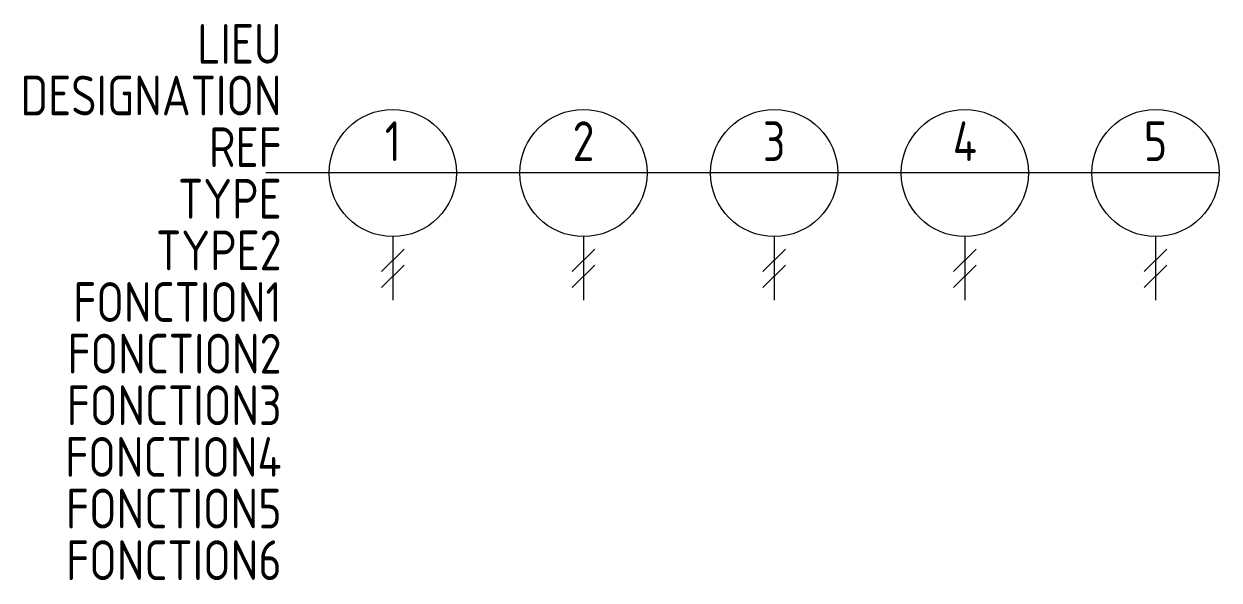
# Model space of a CAD drawing. Header units: millimetres. Extents: x -15.2 to 60, y -25.6 to 9.4.
import ezdxf
from ezdxf.enums import TextEntityAlignment as Align

# ---------------------------------------------------------------- set-up
doc = ezdxf.new("R2010")
doc.units = ezdxf.units.MM
for name, color, linetype in [('SYMB_TXT_CONTACT', 2, 'Continuous'), ('SYMB_TXT_NOM', 3, 'Continuous'), ('SYMBOLE', 3, 'Continuous')]:
    doc.layers.add(name, color=color, linetype=linetype)
doc.styles.add('NET2_5', font='isocp.shx', dxfattribs={"width": 0.9, "height": 2.5})

msp = doc.modelspace()

# ---------------------------------------------------------------- linework, layer by layer
at = {"layer": 'SYMBOLE'}
for p, q in [((60, 0), (0, 0)), ((8, -4), (8, -8)), ((20, -4), (20, -8)), ((32, -4), (32, -8)), ((44, -4), (44, -8)), ((56, -4), (56, -8)), ((7.293, -6.207), (8.707, -4.793)), ((19.293, -6.207), (20.707, -4.793)), ((31.293, -6.207), (32.707, -4.793)), ((43.293, -6.207), (44.707, -4.793)), ((55.293, -6.207), (56.707, -4.793)), ((7.293, -7.207), (8.707, -5.793)), ((19.293, -7.207), (20.707, -5.793)), ((31.293, -7.207), (32.707, -5.793)), ((43.293, -7.207), (44.707, -5.793)), ((55.293, -7.207), (56.707, -5.793))]:
    msp.add_line(p, q, dxfattribs=at)
for centre in [(8, 0), (20, 0), (32, 0), (44, 0), (56, 0)]:
    msp.add_circle(centre, 4, dxfattribs=at)

# ---------------------------------------------------------------- texts
at = {"layer": 'SYMB_TXT_CONTACT', "style": 'NET2_5', "width": 0.9, "flags": 8}
for tag, text, p in [('1', '1', (8, 2)), ('2', '2', (20, 2)), ('3', '3', (32, 2)), ('4', '4', (44, 2)), ('5', '5', (56, 2))]:
    msp.add_attdef(tag, text=text, height=2.5, dxfattribs=at).set_placement(p, align=Align.MIDDLE_CENTER)
at = {"layer": 'SYMB_TXT_NOM', "style": 'NET2_5', "width": 0.9, "flags": 8}
for tag, text, p in [('LIEU', '', (1, 8.125)), ('DESIGNATION', 'Ti?', (1, 4.875)), ('REF', '', (1, 1.625)), ('TYPE', '', (1, -1.625)), ('TYPE2', '', (1, -4.875)), ('FONCTION1', '', (1, -8.125)), ('FONCTION2', '', (1, -11.375)), ('FONCTION3', '', (1, -14.625)), ('FONCTION4', '', (1, -17.875)), ('FONCTION5', '', (1, -21.125)), ('FONCTION6', '', (1, -24.375))]:
    msp.add_attdef(tag, text=text, height=2.5, dxfattribs=at).set_placement(p, align=Align.MIDDLE_RIGHT)

doc.saveas('drawing.dxf')
